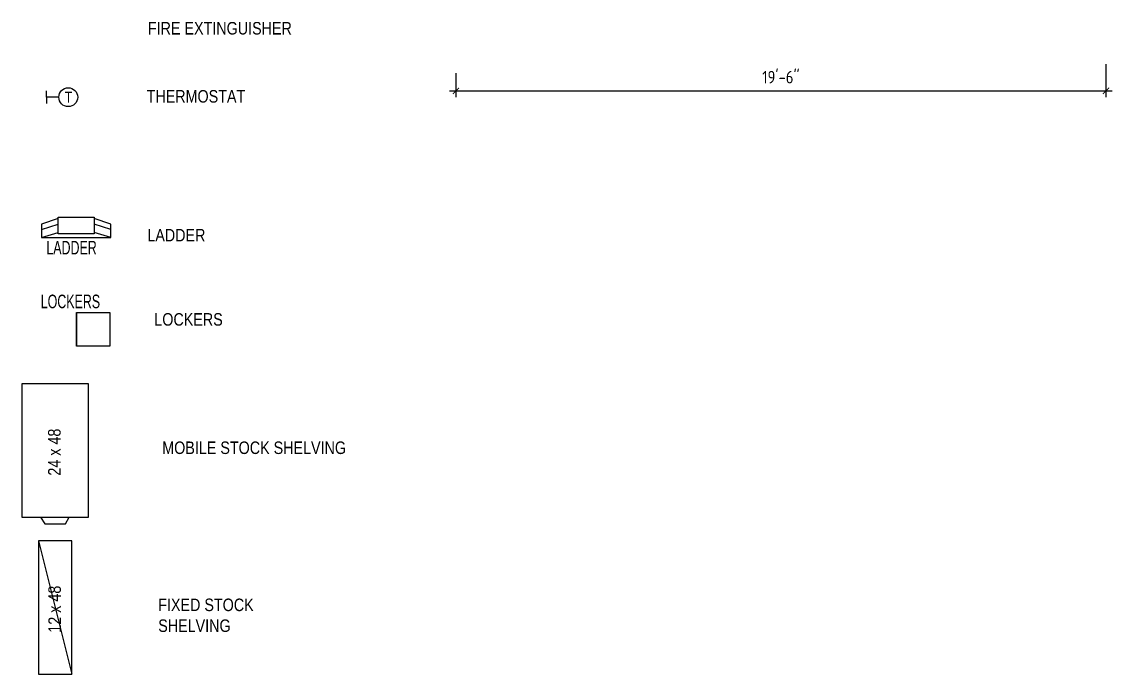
# Model space of a CAD drawing. Header units: inches. Extents: x 11242 to 20081, y -5540 to -4369.
# Drawn here: x 13342.3 to 13734.8, y -5337.7 to -5103 of the extents above; entities that cross this region are included whole.
import ezdxf

# ---------------------------------------------------------------- set-up
doc = ezdxf.new("R2010")
doc.units = ezdxf.units.IN
doc.header["$LTSCALE"] = 0.5
doc.header["$MEASUREMENT"] = 0
doc.header["$PDMODE"] = 35
for name, color, linetype in [('A-ANNO-LABL-N', 2, 'Continuous'), ('A-ANNO-TEXT', 1, 'Continuous'), ('A-Dim', 1, 'Continuous'), ('A-FIXT-DISP-E', 1, 'Continuous'), ('A-FIXT-EQPM-E', 1, 'Continuous')]:
    doc.layers.add(name, color=color, linetype=linetype)
doc.styles.add('S-3', font='archs.shx')
doc.styles.get("Standard").update_dxf_attribs({"font": 'TECHL___.TTF', "height": 2})
doc.dimstyles.new('DIM1-4', dxfattribs={"dimscale": 48, "dimtxt": 0.09375, "dimasz": 0.078125, "dimexe": 0.0625, "dimexo": 0.0625, "dimgap": 0.03125, "dimtad": 1, "dimdec": 1, "dimzin": 3, "dimdsep": 46, "dimlunit": 4, "dimtxsty": 'S-3', "dimblk1": 'ARCHTICK', "dimblk2": 'ARCHTICK', "dimsah": 1, "dimcen": 0.09375, "dimdle": 0.078125, "dimclrd": 1, "dimclre": 256, "dimclrt": 2, "dimaunit": 1, "dimazin": 0, "dimtfac": 0.75, "dimtdec": 1, "dimtix": 1, "dimtmove": 2, "dimatfit": 0, "dimfxl": 1, "dimfrac": 1, "dimtolj": 1, "dimtzin": 0, "dimlwd": -1, "dimlwe": -1, "dimarcsym": 0})

# ---------------------------------------------------------------- blocks, each defined once
blk = doc.blocks.new('LOCKERS')
at = {"color": 3}
blk.add_line((11.99, 12.08), (11.99, 0), dxfattribs=at)
blk.add_lwpolyline([(11.99, 12.08), (23.99, 12.08), (23.99, 0), (11.99, 0)], close=True, dxfattribs=at)
at = {"color": 2, "width": 0.8}
blk.add_attdef('LOCKERS', (-0.83, 13.62), '', height=4.88, dxfattribs=at)
blk = doc.blocks.new('LADDER')
at = {"color": 3}
blk.add_lwpolyline([(-6.47, 0), (6.47, 0), (6.47, -6.04), (-6.47, -6.04)], close=True, dxfattribs=at)
for points in [[(-6.47, -0.52), (-12.51, -2.59), (-12.51, -7.42), (12.51, -7.42), (12.51, -2.59), (6.47, -0.52)], [(-12.51, -4.49), (-6.47, -2.59)], [(12.51, -4.49), (6.47, -2.59)], [(-12.51, -7.42), (-6.47, -5.52)], [(12.51, -7.42), (6.47, -5.52)]]:
    blk.add_lwpolyline(points, dxfattribs=at)
at = {"color": 2, "width": 0.8}
blk.add_attdef('LADDER', (-10.74, -13.46), '', height=4.88, dxfattribs=at)
blk = doc.blocks.new('PIPP 24x48')
blk.add_lwpolyline([(-0.01, 0), (23.99, 0), (23.99, 48), (-0.01, 48)], close=True)
blk.add_lwpolyline([(6.73, 0), (8.28, -2.42), (15.7, -2.42), (17.08, 0)])
at = {"layer": 'A-ANNO-LABL-N', "color": 2, "insert": (9.45, 14.92), "char_height": 4.5, "attachment_point": 1, "rotation": 90}
blk.add_mtext_dynamic_manual_height_columns('24 x 48', width=24.3575, gutter_width=1, heights=[0], dxfattribs=at)
blk = doc.blocks.new('PIPP 12x48 Fixed')
at = {"color": 8}
blk.add_line((0, 48), (12, 0), dxfattribs=at)
blk.add_lwpolyline([(0, 0), (12, 0), (12, 48), (0, 48)], close=True)
at = {"layer": 'A-ANNO-LABL-N', "color": 2, "insert": (3.58, 14.92), "char_height": 4.5, "attachment_point": 1, "rotation": 90}
blk.add_mtext_dynamic_manual_height_columns('12 x 48', width=22.1745, gutter_width=1, heights=[0], dxfattribs=at)
blk = doc.blocks.new('*U69')
at = {"ltscale": 0.125}
for points in [[(4.45, 0), (0, 0), (0, 2.29)], [(0, 0), (0, -2.28)]]:
    blk.add_lwpolyline(points, dxfattribs=at)
blk.add_circle((7.85, 0), 3.4, dxfattribs=at)
at = {"ltscale": 0.125, "insert": (6.54, 1.97), "char_height": 4, "attachment_point": 1}
blk.add_mtext_dynamic_manual_height_columns('{\\C2;T}', width=8.0637, gutter_width=20, heights=[0], dxfattribs=at)
blk = doc.blocks.new('_ArchTick')
at = {"color": 0, "linetype": 'ByBlock', "const_width": 0.15}
blk.add_lwpolyline([(-0.5, -0.5), (0.5, 0.5)], dxfattribs=at)
blk = doc.blocks.new('*D94')
at = {"layer": 'A-Dim', "linetype": 'ByBlock', "transparency": 16777216}
for p, q in [((13732.52, -5118.22), (13732.52, -5130.12)), ((13498.52, -5121.55), (13498.52, -5130.12))]:
    blk.add_line(p, q, dxfattribs=at)
at = {"layer": 'A-Dim', "color": 1, "linetype": 'ByBlock', "transparency": 16777216}
blk.add_line((13496.27, -5127.87), (13734.77, -5127.87), dxfattribs=at)
at = {"layer": 'Defpoints', "color": 0, "linetype": 'ByBlock', "transparency": 16777216}
for p in [(13732.52, -5115.97), (13498.52, -5119.3), (13732.52, -5127.87)]:
    blk.add_point(p, dxfattribs=at)
at = {"layer": 'A-Dim', "color": 1, "linetype": 'ByBlock', "transparency": 16777216, "xscale": 2.25, "yscale": 2.25, "zscale": 2.25, "rotation": 180}
blk.add_blockref('_ArchTick', (13498.52, -5127.87), dxfattribs=at)
at = {"layer": 'A-Dim', "color": 1, "linetype": 'ByBlock', "transparency": 16777216, "xscale": 2.25, "yscale": 2.25, "zscale": 2.25}
blk.add_blockref('_ArchTick', (13732.52, -5127.87), dxfattribs=at)
at = {"layer": 'A-Dim', "color": 2, "linetype": 'ByBlock', "transparency": 16777216, "insert": (13615.52, -5122.94), "char_height": 4.5, "attachment_point": 5, "style": 'S-3'}
blk.add_mtext('\\A1;19\'-6"', dxfattribs=at)

msp = doc.modelspace()

# ---------------------------------------------------------------- block references
at = {"layer": 'A-FIXT-DISP-E', "color": 2}
for name, p in [('PIPP 24x48', (13342.27, -5281.23)), ('PIPP 12x48 Fixed', (13348.24, -5337.75))]:
    msp.add_blockref(name, p, dxfattribs=at)
at = {"layer": 'A-FIXT-EQPM-E'}
msp.add_blockref('*U69', (13351.14, -5130.15), dxfattribs=at)
at = {"layer": 'A-FIXT-EQPM-E', "color": 2}
for name, p, values in [('LADDER', (13361.84, -5173.27), {'LADDER': 'LADDER'}), ('LOCKERS', (13349.91, -5219.7), {'LOCKERS': 'LOCKERS'})]:
    msp.add_blockref(name, p, dxfattribs=at).add_auto_attribs(values)

# ---------------------------------------------------------------- texts
at = {"layer": 'A-ANNO-TEXT', "char_height": 4.5, "attachment_point": 1}
for s, insert in [('FIRE EXTINGUISHER', (13387.64, -5103.11)), ('THERMOSTAT', (13387.19, -5127.59)), ('LADDER', (13387.45, -5177.55)), ('LOCKERS', (13389.96, -5207.85)), ('MOBILE STOCK SHELVING', (13392.81, -5254.03)), ('FIXED STOCK \\PSHELVING', (13391.37, -5310.55))]:
    msp.add_mtext_dynamic_manual_height_columns(s, width=64.2166, gutter_width=22.5, heights=[0], dxfattribs=dict(at, insert=insert))

# ---------------------------------------------------------------- dimensions: what is measured, and where the dimension line sits
at = {"layer": 'A-Dim', "linetype": 'ByBlock'}
dim = msp.add_linear_dim(base=(13732.52, -5127.87), p1=(13498.52, -5119.3), p2=(13732.52, -5115.97), angle=180, dimstyle='DIM1-4', override={"dimscale": 72, "dimtxt": 0.0625, "dimasz": 0.03125, "dimexe": 0.03125, "dimexo": 0.03125, "dimdec": 0, "dimdle": 0.03125}, dxfattribs=at)
dim.commit()
dim.dimension.update_dxf_attribs({"geometry": '*D94', "text_midpoint": (13615.52, -5122.94)})

doc.saveas('drawing.dxf')
